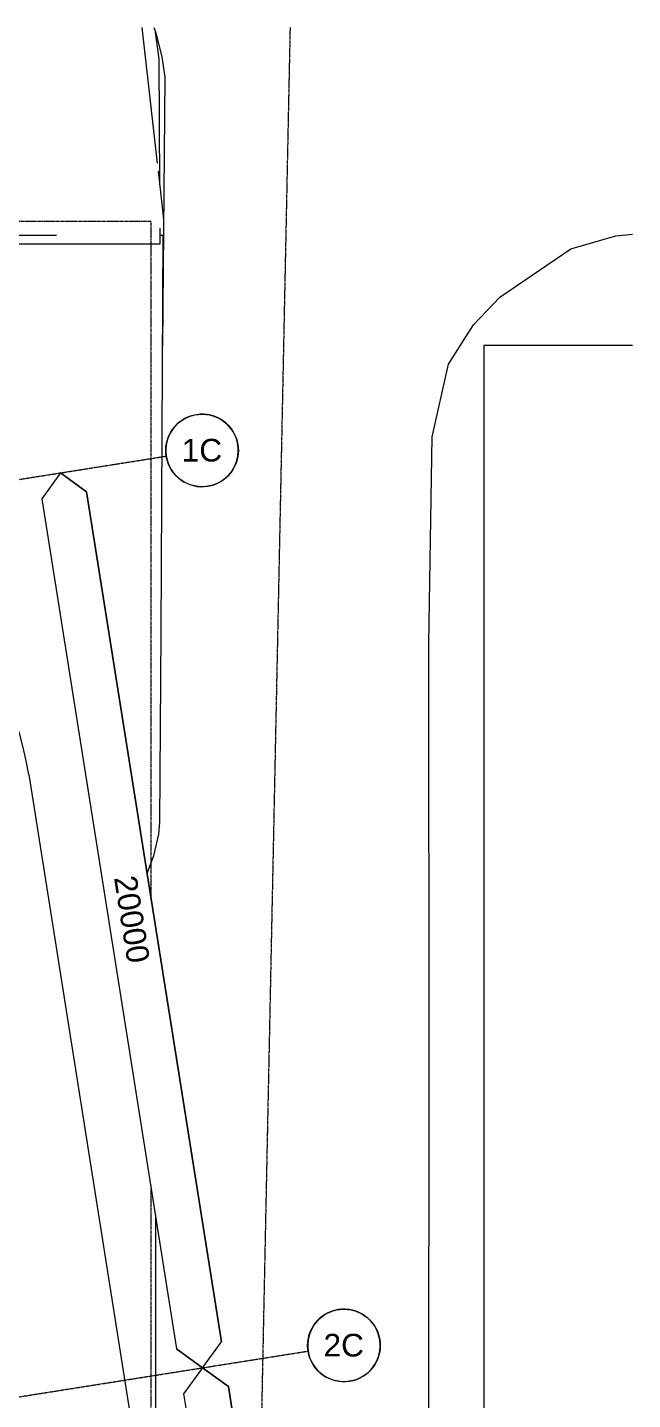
# Model space of a CAD drawing. Header units: millimetres. Extents: x -2355745 to -2216356, y 3958910 to 4068440.
# Drawn here: x -2229701 to -2216356, y 4033441 to 4063727 of the extents above; entities that cross this region are included whole.
import ezdxf

# ---------------------------------------------------------------- set-up
doc = ezdxf.new("R2010")
doc.units = ezdxf.units.MM
doc.linetypes.add('AEC_Double Dash', pattern=[39, 15, -4, 6, -4, 6, -4])
doc.linetypes.add('Grid Line', pattern=[21, 12, -3, 3, -3])
for name, color, linetype, lineweight in [('A-ANNO-NOTE', 131, 'Continuous', 5), ('A-DETL-GENF', 92, 'Continuous', 5), ('A-FLOR', 192, 'Continuous', 5), ('A-GENM', 13, 'Continuous', 5), ('C-PROP-LINE', 91, 'AEC_Double Dash', 13), ('C-TOPO', 7, 'Continuous', 5), ('S-GRID', 1, 'Continuous', 5), ('S-GRID-IDEN', 1, 'Continuous', 5)]:
    doc.layers.add(name, color=color, linetype=linetype, lineweight=lineweight)
doc.styles.add('Arial', font='arial.ttf', dxfattribs={"height": 500})

# ---------------------------------------------------------------- blocks, each defined once
blk = doc.blocks.new('Generic Models 1 - Generic Models 1-392193-ROOF - Part B')
at = {"layer": 'A-GENM'}
for p, q in [((-2219637, 4056708), (-2219637, 4013144)), ((-2216356, 4056708), (-2219637, 4056708))]:
    blk.add_line(p, q, dxfattribs=at)
blk = doc.blocks.new('Family - ___-240017-ROOF - Part B')
at = {"layer": 'C-PROP-LINE'}
for p, q in [((-2226983, 4059444), (-2260611, 4059444)), ((-2226983, 4059444), (-2226983, 4044556)), ((-2226983, 4038163), (-2226983, 4009382))]:
    blk.add_line(p, q, dxfattribs=at)
blk = doc.blocks.new('Family - ___-284748-ROOF - Part B')
at = {"layer": 'C-PROP-LINE'}
blk.add_line((-2223909, 4063727), (-2224611, 4029575), dxfattribs=at)
blk = doc.blocks.new('Dimension - Grids _2D_ - 1-200-639481-ROOF - Part B')
at = {"layer": 'A-DETL-GENF'}
for p, q in [((-9323, 500), (-9823, 0)), ((-9823, 0), (-9323, 500)), ((9677, 500), (-9323, 500)), ((-9323, 500), (9677, 500)), ((10177, 0), (9677, 500)), ((10177, 0), (9677, 500)), ((-9823, 0), (-9323, -500)), ((-9823, 0), (-9323, -500)), ((9677, -500), (10177, 0)), ((10177, 0), (9677, -500)), ((-9323, -500), (9677, -500)), ((-9323, -500), (9677, -500))]:
    blk.add_line(p, q, dxfattribs=at)
blk = doc.blocks.new('Grid - A1-203820-ROOF - Part B')
at = {"layer": 'S-GRID-IDEN'}
blk.add_circle((0, 0), 4, dxfattribs=at)
for start, end in [(360, 180), (180, 360)]:
    blk.add_arc((0, 0), 4, start, end, dxfattribs=at)

msp = doc.modelspace()

# ---------------------------------------------------------------- linework, layer by layer
at = {"layer": 'A-FLOR'}
for p, q in [((-2226912, 4063727), (-2226880, 4063627)), ((-2226880, 4063627), (-2226737, 4063076)), ((-2226737, 4063076), (-2226673, 4062632)), ((-2226673, 4062632), (-2226726, 4056701)), ((-2246565, 4059144), (-2229058, 4059144)), ((-2226780, 4059144), (-2226715, 4059144)), ((-2226715, 4059144), (-2226756, 4050372)), ((-2217718, 4058839), (-2216721, 4059130)), ((-2216721, 4059130), (-2216356, 4059168)), ((-2219283, 4057772), (-2217718, 4058839)), ((-2219863, 4057161), (-2219283, 4057772)), ((-2220414, 4056295), (-2219863, 4057161)), ((-2220776, 4054690), (-2220414, 4056295)), ((-2220851, 4050129), (-2220776, 4054690)), ((-2226756, 4050372), (-2226792, 4046177)), ((-2220843, 4040886), (-2220851, 4050129)), ((-2226811, 4045924), (-2226922, 4045440)), ((-2226792, 4046177), (-2226811, 4045924)), ((-2226922, 4045440), (-2227064, 4045067)), ((-2220848, 4031021), (-2220843, 4040886)), ((-2226880, 4037510), (-2226871, 4030892))]:
    msp.add_line(p, q, dxfattribs=at)
at = {"layer": 'C-TOPO'}
for p, q in [((-2227177, 4063727), (-2226840, 4060728)), ((-2226895, 4063675), (-2226802, 4063033)), ((-2226802, 4063033), (-2226786, 4060251)), ((-2226821, 4060555), (-2226701, 4059494)), ((-2226781, 4059296), (-2226779, 4058944)), ((-2226779, 4058944), (-2230633, 4058944)), ((-2226715, 4059144), (-2226704, 4059142)), ((-2229674, 4047239), (-2226873, 4029552))]:
    msp.add_line(p, q, dxfattribs=at)
msp.add_arc((-2236588, 4046144), 7000, 9.0003, 85.8096, dxfattribs=at)
at = {"layer": 'S-GRID', "linetype": 'Grid Line'}
for p, q in [((-2326008, 4038526), (-2226640, 4054265)), ((-2322866, 4018774), (-2223511, 4034511))]:
    msp.add_line(p, q, dxfattribs=at)

# ---------------------------------------------------------------- block references
at = {"layer": 'A-DETL-GENF', "rotation": 279.0003283881447}
for p in [(-2227432, 4044194), (-2224304, 4024440)]:
    msp.add_blockref('Dimension - Grids _2D_ - 1-200-639481-ROOF - Part B', p, dxfattribs=at)
at = {"layer": 'A-GENM'}
msp.add_blockref('Generic Models 1 - Generic Models 1-392193-ROOF - Part B', (0, 0), dxfattribs=at)
at = {"layer": 'C-PROP-LINE'}
for name in ['Family - ___-284748-ROOF - Part B', 'Family - ___-240017-ROOF - Part B']:
    msp.add_blockref(name, (0, 0), dxfattribs=at)
at = {"layer": 'S-GRID-IDEN', "xscale": 199.9999999999999, "yscale": 199.9999999999999, "zscale": 199.9999999999999, "rotation": 279.0003283881442}
for p in [(-2225850, 4054390), (-2222721, 4034636)]:
    msp.add_blockref('Grid - A1-203820-ROOF - Part B', p, dxfattribs=at)

# ---------------------------------------------------------------- texts
at = {"layer": 'A-ANNO-NOTE', "insert": (-2227300, 4045042), "char_height": 500, "width": 2324.89, "attachment_point": 1, "rotation": 279.0003, "style": 'Arial'}
msp.add_mtext('20000', dxfattribs=at)
at = {"layer": 'S-GRID-IDEN', "char_height": 500, "width": 1074.26, "attachment_point": 1, "style": 'Arial'}
for s, insert in [('1C', (-2226300, 4054646)), ('2C', (-2223172, 4034892))]:
    msp.add_mtext(s, dxfattribs=dict(at, insert=insert))

doc.saveas('drawing.dxf')
